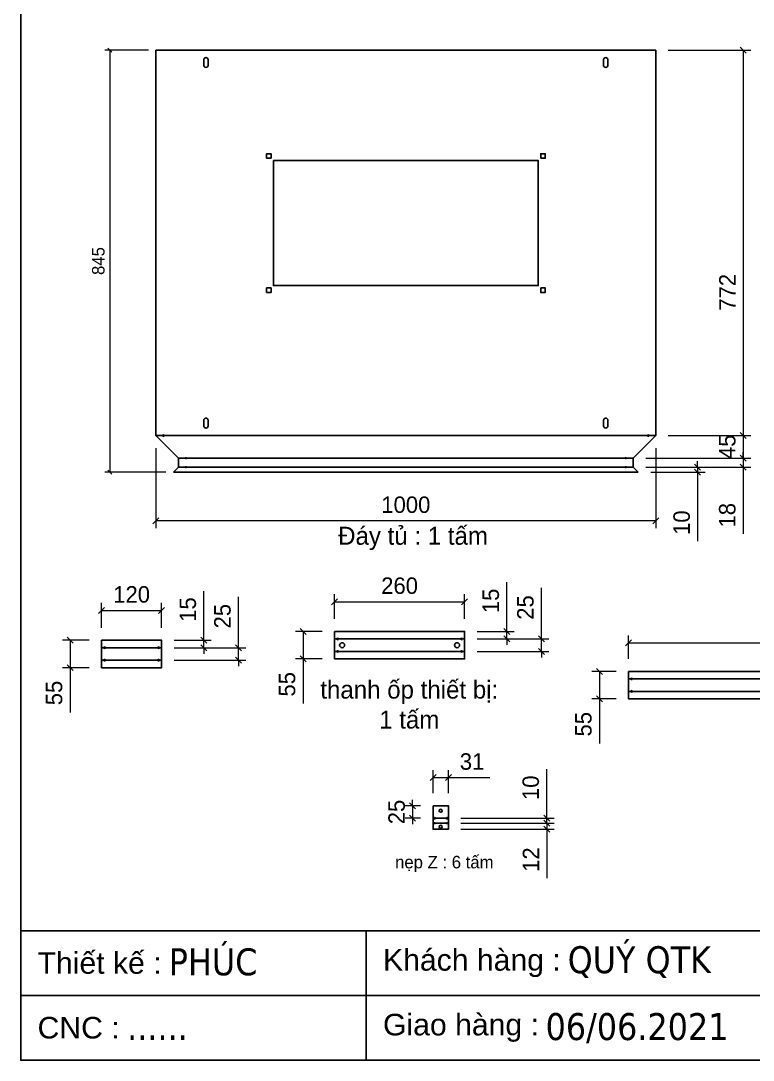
# Model space of a CAD drawing. Header units: millimetres. Extents: x 0 to 6415, y 0 to 4536.
# Drawn here: x 0 to 1465, y 0 to 2081 of the extents above; entities that cross this region are included whole.
import ezdxf
from ezdxf.enums import TextEntityAlignment as Align

# ---------------------------------------------------------------- set-up
doc = ezdxf.new("R2010")
doc.units = ezdxf.units.MM
doc.layers.add('CNC', color=7, linetype='Continuous')
doc.layers.add('DIM', color=253, linetype='Continuous')
doc.styles.add('Arial', font='arial.ttf')
doc.styles.add('Tahoma (Input Text)', font='tahoma.ttf')
doc.dimstyles.new('Dim-25', dxfattribs={"dimtxt": 25, "dimasz": 8, "dimexe": 10, "dimexo": 15, "dimgap": 10, "dimtad": 1, "dimdec": 0, "dimtxsty": 'Standard', "dimblk": 'OBLIQUE', "dimcen": 10, "dimclrd": 5, "dimclre": 5, "dimclrt": 3, "dimazin": 3, "dimtfac": 1, "dimtdec": 0, "dimtmove": 0, "dimatfit": 3, "dimldrblk": 'OBLIQUE', "dimlwd": 9, "dimlwe": 9})
doc.dimstyles.new('Dim-33', dxfattribs={"dimtxt": 33, "dimasz": 12, "dimexe": 15, "dimexo": 25, "dimgap": 15, "dimtad": 1, "dimdec": 0, "dimtxsty": 'Standard', "dimblk": 'OBLIQUE', "dimcen": 10, "dimclrd": 5, "dimclre": 5, "dimclrt": 3, "dimazin": 3, "dimtfac": 1, "dimtdec": 0, "dimtmove": 0, "dimatfit": 3, "dimldrblk": 'OPEN30', "dimlwd": 9, "dimlwe": 9})

# ---------------------------------------------------------------- blocks, each defined once
blk = doc.blocks.new('*D8')
at = {"color": 0, "linetype": 'ByBlock', "lineweight": -2}
for p, q in [((276.4, 1086.3), (264.4, 1074.3)), ((1264.4, 1074.3), (1276.4, 1086.3))]:
    blk.add_line(p, q, dxfattribs=at)
at = {"layer": 'Defpoints', "color": 0, "transparency": 16777216}
for p in [(270.4, 1250.7), (1270.4, 1250.7), (270.4, 1080.3)]:
    blk.add_point(p, dxfattribs=at)
at = {"layer": 'DIM', "color": 5, "lineweight": 9, "transparency": 16777216}
for p, q in [((270.4, 1225.7), (270.4, 1065.3)), ((1270.4, 1225.7), (1270.4, 1065.3)), ((1270.4, 1080.3), (270.4, 1080.3))]:
    blk.add_line(p, q, dxfattribs=at)
at = {"layer": 'DIM', "color": 3, "transparency": 16777216, "insert": (770.4, 1112.1), "char_height": 33, "attachment_point": 5}
blk.add_mtext('1000', dxfattribs=at)
blk = doc.blocks.new('_Oblique')
at = {"color": 0, "linetype": 'ByBlock', "lineweight": -2}
blk.add_line((-0.5, -0.5), (0.5, 0.5), dxfattribs=at)
blk = doc.blocks.new('_Open30')
at = {"color": 0, "linetype": 'ByBlock', "lineweight": -2}
for p, q in [((-1, 0.27), (0, 0)), ((0, 0), (-1, -0.27)), ((0, 0), (-1, 0))]:
    blk.add_line(p, q, dxfattribs=at)
blk = doc.blocks.new('*D9')
at = {"color": 0, "linetype": 'ByBlock', "lineweight": -2}
for p, q in [((1451.5, 2016.7), (1439.5, 2028.7)), ((1439.5, 1256.7), (1451.5, 1244.7))]:
    blk.add_line(p, q, dxfattribs=at)
at = {"layer": 'Defpoints', "color": 0, "transparency": 16777216}
for p in [(1270.4, 2022.7), (1270.4, 1250.7), (1445.5, 1250.7)]:
    blk.add_point(p, dxfattribs=at)
at = {"layer": 'DIM', "color": 5, "lineweight": 9, "transparency": 16777216}
for p, q in [((1295.4, 2022.7), (1460.5, 2022.7)), ((1445.5, 2022.7), (1445.5, 1250.7)), ((1295.4, 1250.7), (1460.5, 1250.7))]:
    blk.add_line(p, q, dxfattribs=at)
at = {"layer": 'DIM', "color": 3, "transparency": 16777216, "insert": (1413.9, 1537.7), "char_height": 33, "attachment_point": 5, "rotation": 90}
blk.add_mtext('772', dxfattribs=at)
blk = doc.blocks.new('*D10')
at = {"color": 0, "linetype": 'ByBlock', "lineweight": -2}
for p, q in [((1451.5, 1244.7), (1439.5, 1256.7)), ((1439.5, 1211.7), (1451.5, 1199.7))]:
    blk.add_line(p, q, dxfattribs=at)
at = {"layer": 'Defpoints', "color": 0, "transparency": 16777216}
for p in [(1270.4, 1250.7), (1225.4, 1205.7), (1445.5, 1205.7)]:
    blk.add_point(p, dxfattribs=at)
at = {"layer": 'DIM', "color": 5, "lineweight": 9, "transparency": 16777216}
for p, q in [((1295.4, 1250.7), (1460.5, 1250.7)), ((1445.5, 1250.7), (1445.5, 1205.7)), ((1250.4, 1205.7), (1460.5, 1205.7))]:
    blk.add_line(p, q, dxfattribs=at)
at = {"layer": 'DIM', "color": 3, "transparency": 16777216, "insert": (1413.7, 1228.2), "char_height": 33, "attachment_point": 5, "rotation": 90}
blk.add_mtext('45', dxfattribs=at)
blk = doc.blocks.new('*D11')
at = {"color": 0, "linetype": 'ByBlock', "lineweight": -2}
for p, q in [((1439.5, 1211.7), (1451.5, 1199.7)), ((1451.5, 1181.7), (1439.5, 1193.7))]:
    blk.add_line(p, q, dxfattribs=at)
at = {"layer": 'Defpoints', "color": 0, "transparency": 16777216}
for p in [(1225.4, 1205.7), (1225.4, 1187.7), (1445.5, 1187.7)]:
    blk.add_point(p, dxfattribs=at)
at = {"layer": 'DIM', "color": 5, "lineweight": 9, "transparency": 16777216}
for p, q in [((1445.5, 1205.7), (1445.5, 1217.7)), ((1250.4, 1205.7), (1460.5, 1205.7)), ((1250.4, 1187.7), (1460.5, 1187.7)), ((1445.5, 1205.7), (1445.5, 1187.7)), ((1445.5, 1187.7), (1445.5, 1054.1))]:
    blk.add_line(p, q, dxfattribs=at)
at = {"layer": 'DIM', "color": 3, "transparency": 16777216, "insert": (1413.7, 1091.2), "char_height": 33, "attachment_point": 5, "rotation": 90}
blk.add_mtext('18', dxfattribs=at)
blk = doc.blocks.new('*D12')
at = {"color": 0, "linetype": 'ByBlock', "lineweight": -2}
for p, q in [((1348.3, 1193.7), (1360.3, 1181.7)), ((1360.3, 1171.7), (1348.3, 1183.7))]:
    blk.add_line(p, q, dxfattribs=at)
at = {"layer": 'Defpoints', "color": 0, "transparency": 16777216}
for p in [(1225.4, 1187.7), (1235.4, 1177.7), (1354.3, 1177.7)]:
    blk.add_point(p, dxfattribs=at)
at = {"layer": 'DIM', "color": 5, "lineweight": 9, "transparency": 16777216}
for p, q in [((1250.4, 1187.7), (1369.3, 1187.7)), ((1354.3, 1187.7), (1354.3, 1199.7)), ((1354.3, 1187.7), (1354.3, 1177.7)), ((1260.4, 1177.7), (1369.3, 1177.7)), ((1354.3, 1177.7), (1354.3, 1039.3))]:
    blk.add_line(p, q, dxfattribs=at)
at = {"layer": 'DIM', "color": 3, "transparency": 16777216, "insert": (1322.4, 1076.3), "char_height": 33, "attachment_point": 5, "rotation": 90}
blk.add_mtext('10', dxfattribs=at)
blk = doc.blocks.new('f3daunguoc')
at = {"layer": 'CNC', "color": 2, "lineweight": -3}
blk.add_circle((0, 0), 1.5, dxfattribs=at)
blk = doc.blocks.new('f2dauxuoi')
at = {"layer": 'CNC', "color": 2, "lineweight": -3}
blk.add_circle((0, 0), 1, dxfattribs=at)
blk = doc.blocks.new('*D20')
at = {"color": 0, "linetype": 'ByBlock', "lineweight": -2}
for p, q in [((182, 2018.7), (174, 2026.7)), ((174, 1181.7), (182, 1173.7))]:
    blk.add_line(p, q, dxfattribs=at)
at = {"layer": 'Defpoints', "color": 0, "transparency": 16777216}
for p in [(270.4, 2022.7), (178, 1177.7), (305.4, 1177.7)]:
    blk.add_point(p, dxfattribs=at)
at = {"layer": 'DIM', "color": 5, "lineweight": 9, "transparency": 16777216}
for p, q in [((255.4, 2022.7), (168, 2022.7)), ((178, 2022.7), (178, 1177.7)), ((290.4, 1177.7), (168, 1177.7))]:
    blk.add_line(p, q, dxfattribs=at)
at = {"layer": 'DIM', "color": 3, "transparency": 16777216, "insert": (155.2, 1600.2), "char_height": 25, "attachment_point": 5, "rotation": 90}
blk.add_mtext('845', dxfattribs=at)
blk = doc.blocks.new('ovan8.5x20')
at = {"layer": 'CNC', "color": 2, "lineweight": -3}
for p, q in [((5.7, 4.2), (-5.8, 4.2)), ((-5.8, -4.2), (5.7, -4.2))]:
    blk.add_line(p, q, dxfattribs=at)
for centre, start, end in [((-5.8, 0), 90, 270), ((5.7, 0), 270, 90)]:
    blk.add_arc(centre, 4.25, start, end, dxfattribs=at)
blk = doc.blocks.new('khungtenAsean2')
at = {"color": 7}
for p, q in [((2970, -1980), (0, -1980)), ((320, -1980), (320, -2100)), ((2020, -2040), (0, -2040))]:
    blk.add_line(p, q, dxfattribs=at)
blk.add_lwpolyline([(0, 0), (2970, 0), (2970, -2100), (0, -2100)], close=True, dxfattribs=at)
at = {"color": 2, "char_height": 20, "width": 917.6339, "attachment_point": 4, "style": 'Arial'}
for s, insert in [('  Thiết kế :', (0, -2010)), ('  Khách hàng :', (320, -2010)), ('  CNC :', (0, -2070)), ('  Giao hàng :', (320, -2070))]:
    blk.add_mtext(s, dxfattribs=dict(at, insert=insert))
at = {"color": 1, "style": 'Tahoma (Input Text)', "flags": 8}
for tag, p in [('#03', (506.57, -2019.3)), ('#01', (137.05, -2021.28)), ('#05', (1106.63, -2021.28)), ('#07', (1834.68, -2021.28)), ('#09', (2146.72, -2021.28)), ('#02', (98.46, -2081.28)), ('#04', (486.11, -2081.28)), ('#06', (1065.33, -2081.28)), ('#08', (1817.45, -2081.28)), ('#10', (2146.72, -2081.28))]:
    blk.add_attdef(tag, p, '', height=25, dxfattribs=at)
blk.add_attdef('#11', text='', height=25, dxfattribs=at).set_placement((2914.99, -2067.35), align=Align.CENTER)
blk = doc.blocks.new('*D81')
at = {"color": 0, "linetype": 'ByBlock', "lineweight": -2}
for p, q in [((633.9, 924.1), (621.9, 912.1)), ((881.9, 912.1), (893.9, 924.1))]:
    blk.add_line(p, q, dxfattribs=at)
at = {"layer": 'Defpoints', "color": 0, "ltscale": 3, "transparency": 16777216}
for p in [(887.9, 918.1), (627.9, 858.5), (887.9, 858.5)]:
    blk.add_point(p, dxfattribs=at)
at = {"layer": 'DIM', "color": 5, "lineweight": 9, "ltscale": 3, "transparency": 16777216}
for p, q in [((627.9, 883.5), (627.9, 933.1)), ((627.9, 918.1), (887.9, 918.1)), ((887.9, 883.5), (887.9, 933.1))]:
    blk.add_line(p, q, dxfattribs=at)
at = {"layer": 'DIM', "color": 3, "ltscale": 3, "transparency": 16777216, "insert": (757.9, 950), "char_height": 33, "attachment_point": 5}
blk.add_mtext('260', dxfattribs=at)
blk = doc.blocks.new('*D82')
at = {"color": 0, "linetype": 'ByBlock', "lineweight": -2}
for p, q in [((570.7, 852.5), (558.7, 864.5)), ((558.7, 809.5), (570.7, 797.5))]:
    blk.add_line(p, q, dxfattribs=at)
at = {"layer": 'Defpoints', "color": 0, "ltscale": 3, "transparency": 16777216}
for p in [(627.9, 858.5), (564.7, 803.5), (627.9, 803.5)]:
    blk.add_point(p, dxfattribs=at)
at = {"layer": 'DIM', "color": 5, "lineweight": 9, "ltscale": 3, "transparency": 16777216}
for p, q in [((602.9, 858.5), (549.7, 858.5)), ((564.7, 858.5), (564.7, 803.5)), ((602.9, 803.5), (549.7, 803.5)), ((564.7, 803.5), (564.7, 714))]:
    blk.add_line(p, q, dxfattribs=at)
at = {"layer": 'DIM', "color": 3, "ltscale": 3, "transparency": 16777216, "insert": (532.9, 752.7), "char_height": 33, "attachment_point": 5, "rotation": 90}
blk.add_mtext('55', dxfattribs=at)
blk = doc.blocks.new('*D83')
at = {"color": 0, "linetype": 'ByBlock', "lineweight": -2}
for p, q in [((966.4, 864.5), (978.4, 852.5)), ((978.4, 837.5), (966.4, 849.5))]:
    blk.add_line(p, q, dxfattribs=at)
at = {"layer": 'Defpoints', "color": 0, "ltscale": 3, "transparency": 16777216}
for p in [(887.9, 858.5), (972.4, 858.5), (887.9, 843.5)]:
    blk.add_point(p, dxfattribs=at)
at = {"layer": 'DIM', "color": 5, "lineweight": 9, "ltscale": 3, "transparency": 16777216}
for p, q in [((972.4, 858.5), (972.4, 956.9)), ((912.9, 858.5), (987.4, 858.5)), ((972.4, 843.5), (972.4, 858.5)), ((912.9, 843.5), (987.4, 843.5)), ((972.4, 843.5), (972.4, 831.5))]:
    blk.add_line(p, q, dxfattribs=at)
at = {"layer": 'DIM', "color": 3, "ltscale": 3, "transparency": 16777216, "insert": (940.5, 919.7), "char_height": 33, "attachment_point": 5, "rotation": 90}
blk.add_mtext('15', dxfattribs=at)
blk = doc.blocks.new('*D84')
at = {"color": 0, "linetype": 'ByBlock', "lineweight": -2}
for p, q in [((1035.6, 849.5), (1047.6, 837.5)), ((1047.6, 812.5), (1035.6, 824.5))]:
    blk.add_line(p, q, dxfattribs=at)
at = {"layer": 'Defpoints', "color": 0, "ltscale": 3, "transparency": 16777216}
for p in [(887.9, 843.5), (1041.6, 843.5), (887.9, 818.5)]:
    blk.add_point(p, dxfattribs=at)
at = {"layer": 'DIM', "color": 5, "lineweight": 9, "ltscale": 3, "transparency": 16777216}
for p, q in [((1041.6, 843.5), (1041.6, 945.6)), ((912.9, 843.5), (1056.6, 843.5)), ((1041.6, 818.5), (1041.6, 843.5)), ((912.9, 818.5), (1056.6, 818.5)), ((1041.6, 818.5), (1041.6, 806.5))]:
    blk.add_line(p, q, dxfattribs=at)
at = {"layer": 'DIM', "color": 3, "ltscale": 3, "transparency": 16777216, "insert": (1009.8, 906.5), "char_height": 33, "attachment_point": 5, "rotation": 90}
blk.add_mtext('25', dxfattribs=at)
blk = doc.blocks.new('*D85')
at = {"color": 0, "linetype": 'ByBlock', "lineweight": -2}
for p, q in [((167.7, 906.6), (155.7, 894.6)), ((275.7, 894.6), (287.7, 906.6))]:
    blk.add_line(p, q, dxfattribs=at)
at = {"layer": 'Defpoints', "color": 0, "ltscale": 3, "transparency": 16777216}
for p in [(281.7, 900.6), (161.7, 841), (281.7, 841)]:
    blk.add_point(p, dxfattribs=at)
at = {"layer": 'DIM', "color": 5, "lineweight": 9, "ltscale": 3, "transparency": 16777216}
for p, q in [((161.7, 866), (161.7, 915.6)), ((161.7, 900.6), (281.7, 900.6)), ((281.7, 866), (281.7, 915.6))]:
    blk.add_line(p, q, dxfattribs=at)
at = {"layer": 'DIM', "color": 3, "ltscale": 3, "transparency": 16777216, "insert": (221.7, 932.5), "char_height": 33, "attachment_point": 5}
blk.add_mtext('120', dxfattribs=at)
blk = doc.blocks.new('*D86')
at = {"color": 0, "linetype": 'ByBlock', "lineweight": -2}
for p, q in [((104.5, 835), (92.5, 847)), ((92.5, 792), (104.5, 780))]:
    blk.add_line(p, q, dxfattribs=at)
at = {"layer": 'Defpoints', "color": 0, "ltscale": 3, "transparency": 16777216}
for p in [(161.7, 841), (98.5, 786), (161.7, 786)]:
    blk.add_point(p, dxfattribs=at)
at = {"layer": 'DIM', "color": 5, "lineweight": 9, "ltscale": 3, "transparency": 16777216}
for p, q in [((136.7, 841), (83.5, 841)), ((98.5, 841), (98.5, 786)), ((136.7, 786), (83.5, 786)), ((98.5, 786), (98.5, 696.5))]:
    blk.add_line(p, q, dxfattribs=at)
at = {"layer": 'DIM', "color": 3, "ltscale": 3, "transparency": 16777216, "insert": (66.7, 735.3), "char_height": 33, "attachment_point": 5, "rotation": 90}
blk.add_mtext('55', dxfattribs=at)
blk = doc.blocks.new('*D87')
at = {"color": 0, "linetype": 'ByBlock', "lineweight": -2}
for p, q in [((360.2, 847), (372.2, 835)), ((372.2, 820), (360.2, 832))]:
    blk.add_line(p, q, dxfattribs=at)
at = {"layer": 'Defpoints', "color": 0, "ltscale": 3, "transparency": 16777216}
for p in [(281.7, 841), (366.2, 841), (281.7, 826)]:
    blk.add_point(p, dxfattribs=at)
at = {"layer": 'DIM', "color": 5, "lineweight": 9, "ltscale": 3, "transparency": 16777216}
for p, q in [((366.2, 841), (366.2, 939.5)), ((306.7, 841), (381.2, 841)), ((366.2, 826), (366.2, 841)), ((306.7, 826), (381.2, 826)), ((366.2, 826), (366.2, 814))]:
    blk.add_line(p, q, dxfattribs=at)
at = {"layer": 'DIM', "color": 3, "ltscale": 3, "transparency": 16777216, "insert": (334.3, 902.3), "char_height": 33, "attachment_point": 5, "rotation": 90}
blk.add_mtext('15', dxfattribs=at)
blk = doc.blocks.new('*D88')
at = {"color": 0, "linetype": 'ByBlock', "lineweight": -2}
for p, q in [((429.4, 832), (441.4, 820)), ((441.4, 795), (429.4, 807))]:
    blk.add_line(p, q, dxfattribs=at)
at = {"layer": 'Defpoints', "color": 0, "ltscale": 3, "transparency": 16777216}
for p in [(281.7, 826), (435.4, 826), (281.7, 801)]:
    blk.add_point(p, dxfattribs=at)
at = {"layer": 'DIM', "color": 5, "lineweight": 9, "ltscale": 3, "transparency": 16777216}
for p, q in [((435.4, 826), (435.4, 928.1)), ((306.7, 826), (450.4, 826)), ((435.4, 801), (435.4, 826)), ((306.7, 801), (450.4, 801)), ((435.4, 801), (435.4, 789))]:
    blk.add_line(p, q, dxfattribs=at)
at = {"layer": 'DIM', "color": 3, "ltscale": 3, "transparency": 16777216, "insert": (403.6, 889.1), "char_height": 33, "attachment_point": 5, "rotation": 90}
blk.add_mtext('25', dxfattribs=at)
blk = doc.blocks.new('*D101')
at = {"color": 0, "linetype": 'ByBlock', "lineweight": -2}
for p, q in [((1222, 841.6), (1210, 829.6)), ((1940, 829.6), (1952, 841.6))]:
    blk.add_line(p, q, dxfattribs=at)
at = {"layer": 'Defpoints', "color": 0, "ltscale": 3, "transparency": 16777216}
for p in [(1946, 835.6), (1216, 778.5), (1946, 778.5)]:
    blk.add_point(p, dxfattribs=at)
at = {"layer": 'DIM', "color": 5, "lineweight": 9, "ltscale": 3, "transparency": 16777216}
for p, q in [((1216, 803.5), (1216, 850.6)), ((1216, 835.6), (1946, 835.6)), ((1946, 803.5), (1946, 850.6))]:
    blk.add_line(p, q, dxfattribs=at)
at = {"layer": 'DIM', "color": 3, "ltscale": 3, "transparency": 16777216, "insert": (1581, 867.5), "char_height": 33, "attachment_point": 5}
blk.add_mtext('730', dxfattribs=at)
blk = doc.blocks.new('*D102')
at = {"color": 0, "linetype": 'ByBlock', "lineweight": -2}
for p, q in [((1163.6, 772.5), (1151.6, 784.5)), ((1151.6, 729.5), (1163.6, 717.5))]:
    blk.add_line(p, q, dxfattribs=at)
at = {"layer": 'Defpoints', "color": 0, "ltscale": 3, "transparency": 16777216}
for p in [(1216, 778.5), (1157.6, 723.5), (1216, 723.5)]:
    blk.add_point(p, dxfattribs=at)
at = {"layer": 'DIM', "color": 5, "lineweight": 9, "ltscale": 3, "transparency": 16777216}
for p, q in [((1191, 778.5), (1142.6, 778.5)), ((1157.6, 778.5), (1157.6, 723.5)), ((1191, 723.5), (1142.6, 723.5)), ((1157.6, 723.5), (1157.6, 634))]:
    blk.add_line(p, q, dxfattribs=at)
at = {"layer": 'DIM', "color": 3, "ltscale": 3, "transparency": 16777216, "insert": (1125.8, 672.7), "char_height": 33, "attachment_point": 5, "rotation": 90}
blk.add_mtext('55', dxfattribs=at)
blk = doc.blocks.new('*D107')
at = {"color": 0, "linetype": 'ByBlock', "lineweight": -2}
for p, q in [((831, 572), (819, 560)), ((849.5, 560), (861.5, 572))]:
    blk.add_line(p, q, dxfattribs=at)
at = {"layer": 'Defpoints', "color": 0, "ltscale": 3, "transparency": 16777216}
for p in [(855.5, 566), (825, 509.5), (855.5, 509.5)]:
    blk.add_point(p, dxfattribs=at)
at = {"layer": 'DIM', "color": 5, "lineweight": 9, "ltscale": 3, "transparency": 16777216}
for p, q in [((825, 534.5), (825, 581)), ((825, 566), (855.5, 566)), ((855.5, 534.5), (855.5, 581)), ((855.5, 566), (938.4, 566))]:
    blk.add_line(p, q, dxfattribs=at)
at = {"layer": 'DIM', "color": 3, "ltscale": 3, "transparency": 16777216, "insert": (902.9, 597.9), "char_height": 33, "attachment_point": 5}
blk.add_mtext('31', dxfattribs=at)
blk = doc.blocks.new('*D108')
at = {"color": 0, "linetype": 'ByBlock', "lineweight": -2}
for p, q in [((777.9, 515.5), (789.9, 503.5)), ((789.9, 478.5), (777.9, 490.5))]:
    blk.add_line(p, q, dxfattribs=at)
at = {"layer": 'Defpoints', "color": 0, "ltscale": 3, "transparency": 16777216}
for p in [(825, 509.5), (783.9, 484.5), (825, 484.5)]:
    blk.add_point(p, dxfattribs=at)
at = {"layer": 'DIM', "color": 5, "lineweight": 9, "ltscale": 3, "transparency": 16777216}
for p, q in [((783.9, 509.5), (783.9, 521.5)), ((800, 509.5), (768.9, 509.5)), ((783.9, 509.5), (783.9, 484.5)), ((800, 484.5), (768.9, 484.5)), ((783.9, 484.5), (783.9, 472.5))]:
    blk.add_line(p, q, dxfattribs=at)
at = {"layer": 'DIM', "color": 3, "ltscale": 3, "transparency": 16777216, "insert": (752.1, 497), "char_height": 33, "attachment_point": 5, "rotation": 90}
blk.add_mtext('25', dxfattribs=at)
blk = doc.blocks.new('*D109')
at = {"color": 0, "linetype": 'ByBlock', "lineweight": -2}
for p, q in [((1046.4, 490.5), (1058.4, 478.5)), ((1058.4, 468.5), (1046.4, 480.5))]:
    blk.add_line(p, q, dxfattribs=at)
at = {"layer": 'Defpoints', "color": 0, "ltscale": 3, "transparency": 16777216}
for p in [(855.5, 484.5), (855.5, 474.5), (1052.4, 474.5)]:
    blk.add_point(p, dxfattribs=at)
at = {"layer": 'DIM', "color": 5, "lineweight": 9, "ltscale": 3, "transparency": 16777216}
for p, q in [((1052.4, 484.5), (1052.4, 582.6)), ((880.5, 484.5), (1067.4, 484.5)), ((1052.4, 474.5), (1052.4, 484.5)), ((880.5, 474.5), (1067.4, 474.5)), ((1052.4, 474.5), (1052.4, 462.5))]:
    blk.add_line(p, q, dxfattribs=at)
at = {"layer": 'DIM', "color": 3, "ltscale": 3, "transparency": 16777216, "insert": (1020.5, 545.5), "char_height": 33, "attachment_point": 5, "rotation": 90}
blk.add_mtext('10', dxfattribs=at)
blk = doc.blocks.new('*D110')
at = {"color": 0, "linetype": 'ByBlock', "lineweight": -2}
for p, q in [((1046.4, 480.5), (1058.4, 468.5)), ((1058.4, 456.5), (1046.4, 468.5))]:
    blk.add_line(p, q, dxfattribs=at)
at = {"layer": 'Defpoints', "color": 0, "ltscale": 3, "transparency": 16777216}
for p in [(855.5, 474.5), (855.5, 462.5), (1052.4, 462.5)]:
    blk.add_point(p, dxfattribs=at)
at = {"layer": 'DIM', "color": 5, "lineweight": 9, "ltscale": 3, "transparency": 16777216}
for p, q in [((1052.4, 474.5), (1052.4, 486.5)), ((880.5, 474.5), (1067.4, 474.5)), ((880.5, 462.5), (1067.4, 462.5)), ((1052.4, 474.5), (1052.4, 462.5)), ((1052.4, 462.5), (1052.4, 364.7))]:
    blk.add_line(p, q, dxfattribs=at)
at = {"layer": 'DIM', "color": 3, "ltscale": 3, "transparency": 16777216, "insert": (1020.8, 401.6), "char_height": 33, "attachment_point": 5, "rotation": 90}
blk.add_mtext('12', dxfattribs=at)

msp = doc.modelspace()

# ---------------------------------------------------------------- linework, layer by layer
at = {"color": 7}
for p, q in [((1270.4, 2022.7), (270.4, 2022.7)), ((1270.4, 1250.7), (270.4, 1250.7)), ((270.4, 1250.7), (315.4, 1205.7)), ((1270.4, 1250.7), (1225.4, 1205.7)), ((305.4, 1177.7), (315.4, 1187.7)), ((315.4, 1187.7), (315.4, 1205.7)), ((1225.4, 1205.7), (315.4, 1205.7)), ((1225.4, 1187.7), (315.4, 1187.7)), ((1225.4, 1205.7), (1225.4, 1187.7)), ((1225.4, 1187.7), (1235.4, 1177.7)), ((1235.4, 1177.7), (305.4, 1177.7)), ((825, 509.5), (855.5, 509.5)), ((825, 484.5), (855.5, 484.5)), ((825, 474.5), (855.5, 474.5)), ((825, 462.5), (855.5, 462.5))]:
    msp.add_line(p, q, dxfattribs=at)
at = {"ltscale": 3}
for p, q in [((627.9, 858.5), (887.9, 858.5)), ((161.7, 841), (281.7, 841)), ((627.9, 803.5), (887.9, 803.5)), ((161.7, 786), (281.7, 786)), ((1216, 763.5), (1216, 738.5))]:
    msp.add_line(p, q, dxfattribs=at)
at = {"color": 7}
for points in [[(270.4, 1250.7), (270.4, 2022.7)], [(1270.4, 2022.7), (1270.4, 1250.7)]]:
    msp.add_lwpolyline(points, dxfattribs=at)
at = {"color": 2}
for points in [[(500.7, 1806), (491.7, 1806), (491.7, 1815), (500.7, 1815)], [(1040.2, 1806), (1049.2, 1806), (1049.2, 1815), (1040.2, 1815)], [(505.4, 1801.2), (1035.4, 1801.2), (1035.4, 1551.2), (505.4, 1551.2)], [(500.7, 1546.5), (491.7, 1546.5), (491.7, 1537.5), (500.7, 1537.5)], [(1040.2, 1546.5), (1049.2, 1546.5), (1049.2, 1537.5), (1040.2, 1537.5)]]:
    msp.add_lwpolyline(points, close=True, dxfattribs=at)
at = {"ltscale": 3}
for points in [[(627.9, 858.5), (887.9, 858.5), (887.9, 803.5), (627.9, 803.5)], [(161.7, 841), (281.7, 841), (281.7, 786), (161.7, 786)], [(1216, 778.5), (1946, 778.5), (1946, 723.5), (1216, 723.5)]]:
    msp.add_lwpolyline(points, close=True, dxfattribs=at)
at = {"color": 7, "ltscale": 3}
for points in [[(627.9, 843.5), (887.9, 843.5), (887.9, 818.5), (627.9, 818.5)], [(161.7, 826), (281.7, 826), (281.7, 801), (161.7, 801)]]:
    msp.add_lwpolyline(points, close=True, dxfattribs=at)
for points in [[(1216, 778.5), (1946, 778.5)], [(1216, 763.5), (1216, 763.5), (1946, 763.5), (1946, 763.5)], [(1216, 738.5), (1216, 738.5), (1946, 738.5), (1946, 738.5)], [(1216, 723.5), (1946, 723.5)]]:
    msp.add_lwpolyline(points, dxfattribs=at)
at = {"color": 7}
msp.add_lwpolyline([(825, 509.5), (855.5, 509.5), (855.5, 462.5), (825, 462.5)], close=True, dxfattribs=at)
at = {"ltscale": 3}
for centre in [(633.9, 843.5), (881.9, 843.5), (167.7, 826), (275.7, 826), (633.9, 818.5), (881.9, 818.5), (167.7, 801), (275.7, 801)]:
    msp.add_circle(centre, 1.5, dxfattribs=at)
at = {"color": 2, "ltscale": 3}
for centre, radius in [((642.9, 831), 5), ((872.9, 831), 5), ((1222, 763.5), 1.5), ((1222, 738.5), 1.5)]:
    msp.add_circle(centre, radius, dxfattribs=at)
at = {"color": 2}
for centre, radius in [((840.2, 499.5), 3), ((828, 484.5), 1.5), ((852.5, 484.5), 1.5), ((828, 474.5), 1), ((840.2, 467.5), 3), ((852.5, 474.5), 1)]:
    msp.add_circle(centre, radius, dxfattribs=at)

# ---------------------------------------------------------------- block references
at = {"color": 7}
ref = msp.add_blockref('khungtenAsean2', (0, 4536), dxfattribs=dict(at, xscale=2.159999999999854, yscale=2.159999999999854, zscale=2.159999999999854))
ref.add_attrib('#04', '06/06.2021', (1050, 40.4), dxfattribs={"color": 1, "height": 54, "style": 'Tahoma (Input Text)'})
ref.add_attrib('#03', 'QUÝ QTK', (1094.2, 174.3), dxfattribs={"color": 1, "height": 54, "style": 'Tahoma (Input Text)'})
ref.add_attrib('#02', '......', (212.7, 40.4), dxfattribs={"color": 1, "height": 54, "style": 'Tahoma (Input Text)'})
ref.add_attrib('#01', 'PHÚC', (296, 170), dxfattribs={"color": 1, "height": 54, "style": 'Tahoma (Input Text)'})
at = {"lineweight": -3, "rotation": 270}
for name, p in [('f3daunguoc', (285.4, 1250.7)), ('f2dauxuoi', (1210.4, 1205.7)), ('f2dauxuoi', (1210.4, 1187.7))]:
    msp.add_blockref(name, p, dxfattribs=at)
at = {"lineweight": -3, "xscale": -1, "rotation": 90}
for name, p in [('f3daunguoc', (1255.4, 1250.7)), ('f2dauxuoi', (330.4, 1205.7)), ('f2dauxuoi', (330.4, 1187.7))]:
    msp.add_blockref(name, p, dxfattribs=at)
at = {"layer": 'CNC', "lineweight": -3, "rotation": 270}
for p in [(370.4, 1997.7), (1170.4, 1997.7)]:
    msp.add_blockref('ovan8.5x20', p, dxfattribs=at)
at = {"layer": 'CNC', "lineweight": -3, "xscale": -1, "rotation": 270}
for p in [(370.4, 1275.7), (1170.4, 1275.7)]:
    msp.add_blockref('ovan8.5x20', p, dxfattribs=at)

# ---------------------------------------------------------------- texts
at = {"color": 2, "width": 775, "attachment_point": 5}
for s, insert, char_height in [('Đáy tủ : 1 tấm', (784.8, 1044.7), 36), ('thanh ốp thiết bị: \\P1 tấm', (777.3, 711.8), 36), ('nẹp Z : 6 tấm', (847.4, 392.9), 25)]:
    msp.add_mtext(s, dxfattribs=dict(at, insert=insert, char_height=char_height))

# ---------------------------------------------------------------- dimensions: what is measured, and where the dimension line sits
at = {"layer": 'DIM'}
dim = msp.add_linear_dim(base=(178, 1177.7), p1=(270.4, 2022.7), p2=(305.4, 1177.7), angle=90, dimstyle='Dim-25', dxfattribs=at)
dim.commit()
dim.dimension.update_dxf_attribs({"geometry": '*D20', "text_midpoint": (178, 1600.2), "dimtype": 160})
at = {"layer": 'DIM', "color": 7}
for base, p1, p2, picture, middle in [((1445.5, 1250.7), (1270.4, 2022.7), (1270.4, 1250.7), '*D9', (1445.5, 1537.7)), ((1445.5, 1205.7), (1270.4, 1250.7), (1225.4, 1205.7), '*D10', (1445.5, 1228.2)), ((1445.5, 1187.7), (1225.4, 1205.7), (1225.4, 1187.7), '*D11', (1445.5, 1091.2)), ((1354.3, 1177.7), (1225.4, 1187.7), (1235.4, 1177.7), '*D12', (1354.3, 1076.3))]:
    dim = msp.add_linear_dim(base=base, p1=p1, p2=p2, angle=270, dimstyle='Dim-33', dxfattribs=at)
    dim.commit()
    dim.dimension.update_dxf_attribs({"geometry": picture, "text_midpoint": middle, "dimtype": 160})
dim = msp.add_linear_dim(base=(270.4, 1080.3), p1=(1270.4, 1250.7), p2=(270.4, 1250.7), dimstyle='Dim-33', dxfattribs=at)
dim.commit()
dim.dimension.update_dxf_attribs({"geometry": '*D8', "text_midpoint": (770.4, 1112.1)})
at = {"layer": 'DIM', "ltscale": 3}
for base, p1, p2, picture, middle in [((887.9, 918.1), (627.9, 858.5), (887.9, 858.5), '*D81', (757.9, 950)), ((281.7, 900.6), (161.7, 841), (281.7, 841), '*D85', (221.7, 932.5)), ((1946, 835.6), (1216, 778.5), (1946, 778.5), '*D101', (1581, 867.5)), ((855.4851741, 566.032734), (824.9851741, 509.5229788), (855.4851741, 509.5229788), '*D107', (902.9244647, 597.8928977))]:
    dim = msp.add_linear_dim(base=base, p1=p1, p2=p2, dimstyle='Dim-33', dxfattribs=at)
    dim.commit()
    dim.dimension.update_dxf_attribs({"geometry": picture, "text_midpoint": middle})
for base, p1, p2, picture, middle in [((366.2, 841), (281.7, 826), (281.7, 841), '*D87', (334.3, 902.3)), ((972.4, 858.5), (887.9, 843.5), (887.9, 858.5), '*D83', (940.5, 919.7)), ((1041.6, 843.5), (887.9, 818.5), (887.9, 843.5), '*D84', (1009.8, 906.5)), ((435.4, 826), (281.7, 801), (281.7, 826), '*D88', (403.6, 889.1)), ((564.7, 803.5), (627.9, 858.5), (627.9, 803.5), '*D82', (532.9, 752.7)), ((98.5, 786), (161.7, 841), (161.7, 786), '*D86', (66.7, 735.3)), ((1157.6, 723.5), (1216, 778.5), (1216, 723.5), '*D102', (1125.8, 672.7)), ((1052.4, 462.5), (855.5, 474.5), (855.5, 462.5), '*D110', (1020.8, 401.6))]:
    dim = msp.add_linear_dim(base=base, p1=p1, p2=p2, angle=90, dimstyle='Dim-33', dxfattribs=at)
    dim.commit()
    dim.dimension.update_dxf_attribs({"geometry": picture, "text_midpoint": middle})
for base, p1, p2, picture, middle in [((1052.4, 474.5), (855.5, 484.5), (855.5, 474.5), '*D109', (1052.4, 545.5)), ((783.9, 484.5), (825, 509.5), (825, 484.5), '*D108', (783.9, 497))]:
    dim = msp.add_linear_dim(base=base, p1=p1, p2=p2, angle=90, dimstyle='Dim-33', dxfattribs=at)
    dim.commit()
    dim.dimension.update_dxf_attribs({"geometry": picture, "text_midpoint": middle, "dimtype": 160})

doc.saveas('drawing.dxf')
